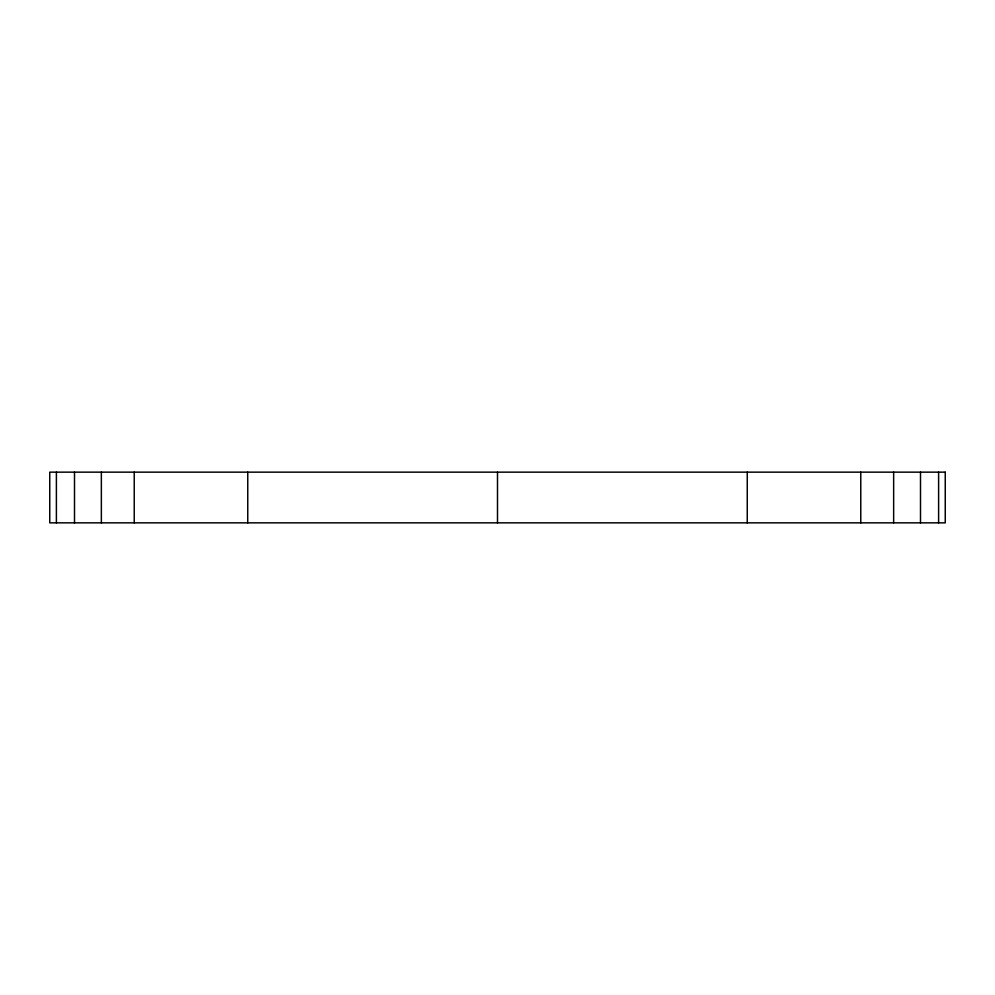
<?xml version="1.0" encoding="UTF-8"?>
<svg xmlns="http://www.w3.org/2000/svg" width="995" height="995" viewBox="0 0 995 995"><rect width="100%" height="100%" fill="white"/><g stroke="black" fill="none" stroke-linecap="round" stroke-linejoin="round"><path stroke-width="1.49" d="M938.608 472.152L938.608 522.848M920.499 472.152L920.499 522.848M893.647 472.152L893.647 522.848M860.774 472.152L860.774 522.848M747.245 472.152L747.245 522.848M497.5 472.152L497.5 522.848M247.755 472.152L247.755 522.848M134.225 472.152L134.225 522.848M101.353 472.152L101.353 522.848M74.501 472.152L74.501 522.848M56.392 472.152L56.392 522.848M945.25 472.152L49.75 472.152L49.75 522.848L945.25 522.848L945.25 472.152"/></g></svg>
